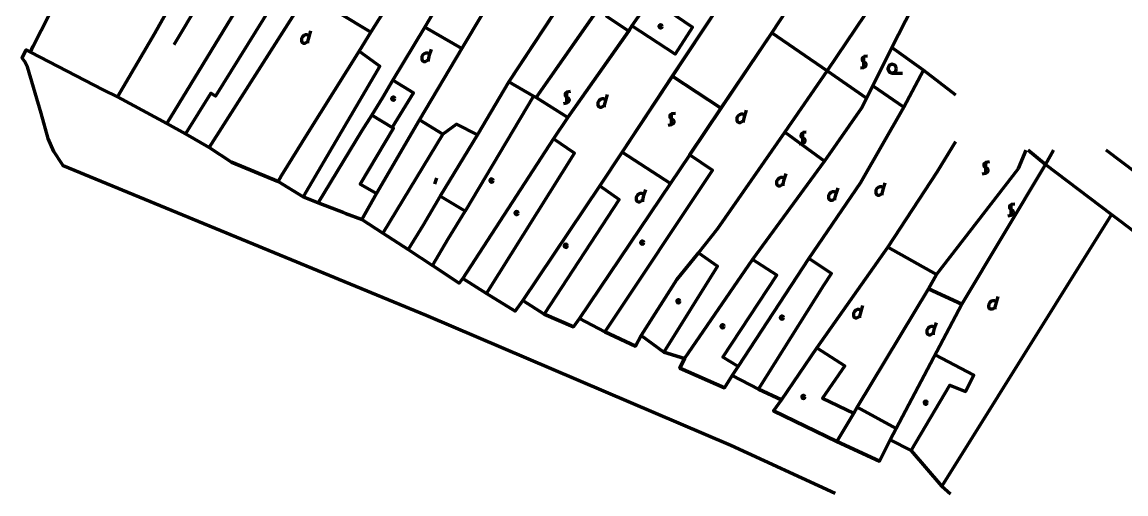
# Model space of a CAD drawing. Header units: millimetres. Extents: x 462666 to 1244237, y 2328025 to 3795663.
# Drawn here: x 462666 to 696087, y 3214955 to 3314679 of the extents above; entities that cross this region are included whole.
import ezdxf

# ---------------------------------------------------------------- set-up
doc = ezdxf.new("R2010")
doc.units = ezdxf.units.MM
doc.layers.add('P', color=250, linetype='Continuous', lineweight=100)

msp = doc.modelspace()

# ---------------------------------------------------------------- linework, layer by layer
at = {"layer": 'P', "color": 2, "linetype": 'Continuous'}
for p, q in [((565565.3, 3302025.9), (591409.3, 3341261.5)), ((591409.3, 3341261.5), (565565.3, 3302025.9)), ((571365.3, 3298759), (601336.7, 3341587.1)), ((601336.7, 3341587.1), (571365.3, 3298759)), ((571365.4, 3298758.9), (601336.8, 3341587)), ((601336.8, 3341587), (571365.4, 3298758.9)), ((591600.6, 3313908.5), (595608, 3319631.2)), ((595608, 3319631.2), (591600.6, 3313908.5)), ((600163.6, 3303240.1), (609971.4, 3318066.4)), ((609971.4, 3318066.4), (600163.6, 3303240.1)), ((578012.7, 3294469.7), (590910.3, 3312782)), ((590910.3, 3312782), (578012.7, 3294469.7)), ((590910.3, 3312782), (591600.6, 3313908.5)), ((591600.6, 3313908.5), (590910.3, 3312782)), ((621186.6, 3312386.1), (610447.9, 3296452.9)), ((610447.9, 3296452.9), (621186.6, 3312386.1)), ((589535.5, 3287176.8), (600163.6, 3303240.1)), ((600163.6, 3303240.1), (589535.5, 3287176.8)), ((610447.9, 3296452.9), (600163.6, 3303240.1)), ((600163.6, 3303240.1), (610447.9, 3296452.9)), ((610447.9, 3296452.9), (603829.4, 3286612.3)), ((603829.4, 3286612.3), (610447.9, 3296452.9))]:
    msp.add_line(p, q, dxfattribs=at)
at = {"layer": 'P', "color": 252, "linetype": 'Continuous'}
for points in [[(668150.9, 3356354.5), (665416.1, 3352204.9), (659313.9, 3343724.8), (648958.3, 3328282.9), (632928.5, 3304377.7), (621236.6, 3312410.1), (639385.4, 3340196.3), (665147.3, 3377294), (676351.2, 3368258.6), (672963.7, 3363657)], [(601368.4, 3341600), (571395.2, 3298750.2), (570838, 3299013), (565602.1, 3302031), (591428.7, 3341268.7), (601353.7, 3356079.6), (607776.5, 3352051.7), (608778.5, 3351303.1), (601999.7, 3341225.1), (601368.4, 3341600)], [(555636.8, 3309069.9), (560172.1, 3316663.2), (579287.4, 3348670.2), (591428.7, 3341268.7), (565602.1, 3302031), (558948.9, 3290817.3), (554510.1, 3293087.5), (551635.3, 3290977.7), (546715.8, 3293994.4), (555636.8, 3309069.9)], [(639385.4, 3340196.3), (621236.6, 3312410.1), (610488, 3296467.4), (600205.4, 3303265.6), (610000.1, 3318077), (629231.4, 3346603.2), (639385.4, 3340196.3)], [(518463.7, 3334571.6), (512673.2, 3324973.5), (510293.7, 3321112.2), (493261.1, 3293209.7), (488953.1, 3295591.1), (482862.2, 3298873.1), (490715.7, 3312333.9), (495552.9, 3320931), (495815.5, 3321432.4), (497802.7, 3324923.1), (507006.5, 3340872.2), (518463.7, 3334571.6)], [(599363.9, 3324876.7), (595638.7, 3319643.7), (591632.3, 3313909.4), (590939, 3312776.9), (578059.1, 3294479.4), (571395.2, 3298750.2), (601368.4, 3341600), (601999.7, 3341225.1), (607715.3, 3337200.2), (599363.9, 3324876.7)], [(529316.5, 3330655.8), (502229.6, 3288184.9), (497235.1, 3291071.6), (493261.1, 3293209.7), (510293.7, 3321112.2), (512673.2, 3324973.5), (518463.7, 3334571.6), (519737.4, 3336557.8), (529316.5, 3330655.8)], [(536425.7, 3312517.7), (522966.2, 3320687.7), (529316.5, 3330655.8), (531527, 3334145.6), (544856.2, 3325976.1), (536425.7, 3312517.7)], [(481795.1, 3328971.9), (495552.9, 3320931), (490715.7, 3312333.9), (482862.2, 3298873.1), (479797.6, 3300393.3), (464475.9, 3308310.4), (465039.4, 3309555), (471719.5, 3322778.7), (476373.6, 3332120.9), (481795.1, 3328971.9)], [(660016.9, 3299319.5), (653289.9, 3304535.7), (646572.3, 3309309.3), (650905.9, 3317666.5), (655493.3, 3324384.8), (660156.2, 3330803.7)], [(655493.3, 3324384.8), (650905.9, 3317666.5), (646572.3, 3309309.3), (642537.5, 3301211.4), (641223.9, 3298592.7), (632928.5, 3304377.7), (648958.3, 3328282.9), (655493.3, 3324384.8)], [(536614.2, 3295041), (534515.8, 3291662.4), (525296.5, 3276476.4), (522100.5, 3277718), (516828.4, 3280996.6), (517503.5, 3282240.8), (523161.6, 3291337), (533915.3, 3308526.7), (536425.7, 3312517.7), (544856.2, 3325976.1), (552449.5, 3321440.9), (547857.4, 3313587.3), (541055.3, 3302374.1), (538862.4, 3298642.3), (536614.2, 3295041)], [(566965.6, 3253561.8), (560858.1, 3257327.8), (555883.2, 3260475), (575044.2, 3290006.5), (578059.1, 3294479.4), (590939, 3312776.9), (591632.3, 3313909.4), (595638.7, 3319643.7), (599363.9, 3324876.7), (610000.1, 3318077), (589586.6, 3287192.1), (584811.5, 3280102.3), (568538.2, 3255807.3), (566965.6, 3253561.8)], [(533915.3, 3308526.7), (523161.6, 3291337), (517503.5, 3282240.8), (516828.4, 3280996.6), (506962.5, 3285038.7), (502229.6, 3288184.9), (522966.2, 3320687.7), (536425.7, 3312517.7), (533915.3, 3308526.7)], [(560172.1, 3316663.2), (555636.8, 3309069.9), (547857.4, 3313587.3), (552449.5, 3321440.9), (560172.1, 3316663.2)], [(523375.3, 3311585.1), (523752.7, 3312830.5)], [(555636.8, 3309069.9), (546715.8, 3293994.4), (537643.7, 3278416.9), (534171.7, 3280422.7), (541218.3, 3292267.6), (540958.2, 3292380.3), (545418, 3299732), (541055.3, 3302374.1), (547857.4, 3313587.3), (555636.8, 3309069.9)], [(603877.7, 3286630.7), (610488, 3296467.4), (621236.6, 3312410.1), (632928.5, 3304377.7), (623960.4, 3291424), (609750.2, 3270991.7), (605672, 3265890.4), (601145, 3260288.4), (593614.5, 3248464.1), (592414.1, 3246217.1), (585875.4, 3249240.5), (580564.1, 3252016.8), (599795.4, 3280543), (603877.7, 3286630.7)], [(598052.6, 3313771.2), (597941.9, 3314013.6), (597700.4, 3314107.7), (597439.4, 3314015.7), (597326.8, 3313774.2), (597437.4, 3313531.8), (597697.5, 3313419.1), (597939.9, 3313529.8), (598052.6, 3313771.2)], [(523109.1, 3310209), (523110.7, 3310581.2), (523375.3, 3311585.1), (523246.1, 3311827.6), (522986.1, 3311959), (522613.8, 3311960.5), (522241.1, 3311831.7), (521979.5, 3311590.9), (521736.1, 3311219.7), (521734, 3310717.2), (521862.7, 3310344.4), (522104.1, 3310213.1), (522495, 3310211.5), (522737.4, 3310340.8), (523110.7, 3310581.2)], [(634626.2, 3215055.5), (612557.7, 3225159.3), (548108.6, 3252634.5), (471356.2, 3284310.7), (471115.8, 3284684), (469377.2, 3287315.3), (468197.4, 3290056), (466674.9, 3295440.9), (463830.4, 3305204.9), (463202.7, 3306435.9), (462665.5, 3307070.9), (463528.9, 3308816.8), (464475.9, 3308310.4), (479797.6, 3300393.3), (482862.2, 3298873.1), (488953.1, 3295591.1), (493261.1, 3293209.7), (497235.1, 3291071.6), (502229.6, 3288184.9), (506962.5, 3285038.7), (516828.4, 3280996.6), (522100.5, 3277718), (525296.5, 3276476.4), (530648.1, 3274444.4), (531038, 3274200.8), (534513.1, 3272939.5), (538986.4, 3270036.4), (544295.3, 3266645.9), (549455.2, 3263256), (555116, 3259473.2), (555883.2, 3260475), (560858.1, 3257327.8), (566965.6, 3253561.8), (568538.2, 3255807.3), (573086.1, 3252922.4), (579254, 3250254.2), (580564.1, 3252016.8), (585875.4, 3249240.5), (592414.1, 3246217.1), (593614.5, 3248464.1), (598401.7, 3244945.5), (602769.6, 3243550.3), (601756.3, 3241544.4), (611230.9, 3237392.3), (612823.7, 3240009.9), (618413.7, 3237120.7), (623224.7, 3234849), (621595.8, 3232492), (634987.9, 3226053.2), (643960.1, 3221903.1), (646230.5, 3226397.7), (650706.5, 3224127.3), (657170.8, 3216600.3), (659025.1, 3214954.9)], [(548572, 3306363.2), (548573.6, 3306735.4), (548819.7, 3307739.4), (548709, 3307981.8), (548449, 3308113.2), (548076.8, 3308114.7), (547704, 3307985.9), (547442.4, 3307745.1), (547199, 3307373.9), (547196.9, 3306871.4), (547325.6, 3306480), (547567, 3306367.3), (547939.3, 3306365.8), (548200.3, 3306476.4), (548573.6, 3306735.4)], [(548819.7, 3307739.4), (549215.6, 3308984.7)], [(646572.3, 3309309.3), (653289.9, 3304535.7), (649144.4, 3296680.3), (642537.5, 3301211.4), (646572.3, 3309309.3)], [(640683.1, 3307360.8), (640309.7, 3307083.1), (640289.1, 3306599.3), (640641.4, 3306281.5)], [(640673.3, 3304978.6), (640683.5, 3307453.8)], [(640673.7, 3305071.6), (641028.2, 3305293.5), (641178.7, 3305683.7), (641031.3, 3306056.6), (640678.6, 3306281.3)], [(641427.9, 3307450.8), (640683.2, 3307379.4)], [(647595.9, 3304801.2), (647338.1, 3305472.2), (646669.3, 3305754.1), (646016.8, 3305477.7), (645753.4, 3304808.7), (646011.3, 3304156.3), (646661.6, 3303893.1), (647332.7, 3304150.8), (647595.9, 3304801.2)], [(610488, 3296467.4), (603877.7, 3286630.7), (599795.4, 3280543), (589586.6, 3287192.1), (600205.4, 3303265.6), (610488, 3296467.4)], [(660016.9, 3289352.6), (656197.7, 3283046.4), (645709.7, 3267102.6), (630751.6, 3245817.2), (623224.7, 3234849), (618413.7, 3237120.7), (612823.7, 3240009.9), (614059.7, 3241884.6), (629024, 3264677.5), (639959.2, 3280731.1), (649144.4, 3296680.3), (653289.9, 3304535.7), (660016.9, 3299319.5)], [(641223.9, 3298592.7), (640154.3, 3296475.4), (632347.3, 3285266.4), (623960.4, 3291424), (632928.5, 3304377.7), (641223.9, 3298592.7)], [(639928.8, 3304981.6), (640673.7, 3305071.6)], [(646661.6, 3303893.1), (648857.7, 3303884)], [(545418, 3299732), (540958.2, 3292380.3), (536614.2, 3295041), (538862.4, 3298642.3), (541055.3, 3302374.1), (545418, 3299732)], [(565602.1, 3302031), (570838, 3299013), (571395.2, 3298750.2), (578059.1, 3294479.4), (575044.2, 3290006.5), (555883.2, 3260475), (555116, 3259473.2), (549455.2, 3263256), (552791.1, 3268862.8), (556370, 3274710.6), (551078.7, 3277859.1), (558948.9, 3290817.3), (565602.1, 3302031)], [(642537.5, 3301211.4), (649144.4, 3296680.3), (639959.2, 3280731.1), (629024, 3264677.5), (614059.7, 3241884.6), (612823.7, 3240009.9), (611230.9, 3237392.3), (601756.3, 3241544.4), (602769.6, 3243550.3), (617093.4, 3264466.1), (632347.3, 3285266.4), (640154.3, 3296475.4), (642537.5, 3301211.4)], [(541523.3, 3298519.7), (541431.1, 3298743.4), (541189.7, 3298856.1), (540928.6, 3298745.5), (540816.1, 3298522.6), (540926.7, 3298261.6), (541186.8, 3298167.5), (541429.1, 3298259.5), (541523.3, 3298519.7)], [(577895.2, 3299877.3), (577521.8, 3299599.7), (577501.2, 3299115.9), (577834.9, 3298798.1)], [(577885.4, 3297495.1), (577895.7, 3299989)], [(577885.8, 3297588.1), (578240.3, 3297810), (578390.8, 3298200.2), (578243.4, 3298573.1), (577890.8, 3298797.9)], [(578640.1, 3299985.9), (577895.3, 3299895.9)], [(585810.5, 3296699.4), (585812.1, 3297090.2), (586076.7, 3298075.5), (585947.5, 3298336.6), (585687.4, 3298449.3), (585315.2, 3298450.9), (584942.5, 3298340.7), (584680.9, 3298081.3), (584437.4, 3297710), (584435.3, 3297207.5), (584564.1, 3296834.8), (584805.5, 3296703.5), (585196.3, 3296701.9), (585438.8, 3296831.2), (585812.1, 3297090.2)], [(586076.7, 3298075.5), (586454.1, 3299339.5)], [(577140.9, 3297498.2), (577885.8, 3297588.1)], [(615469.1, 3294846.3), (615865.1, 3296091.6)], [(540958.2, 3292380.3), (541218.3, 3292267.6), (534171.7, 3280422.7), (537643.7, 3278416.9), (534513.1, 3272939.5), (531038, 3274200.8), (530648.1, 3274444.4), (525296.5, 3276476.4), (534515.8, 3291662.4), (536614.2, 3295041), (540958.2, 3292380.3)], [(544295.3, 3266645.9), (538986.4, 3270036.4), (534513.1, 3272939.5), (537643.7, 3278416.9), (546715.8, 3293994.4), (551635.3, 3290977.7), (554510.1, 3293087.5), (558948.9, 3290817.3), (551078.7, 3277859.1), (547480.2, 3271750.8), (544295.3, 3266645.9)], [(600042.2, 3295282.1), (599668.9, 3295004.5), (599648.3, 3294520.7), (600000.6, 3294202.8)], [(600013.8, 3292900), (600024.1, 3295393.8)], [(600014.3, 3293011.6), (600387.3, 3293214.8), (600537.8, 3293605), (600390.5, 3293977.9), (600037.8, 3294202.7)], [(600805.7, 3295390.6), (600023.7, 3295300.8)], [(615221.5, 3293470.1), (615223.1, 3293842.3), (615469.1, 3294846.3), (615339.9, 3295088.8), (615098.5, 3295220), (614726.2, 3295221.6), (614353.5, 3295092.8), (614091.9, 3294852), (613829.8, 3294480.8), (613827.8, 3293978.3), (613956.4, 3293587), (614216.5, 3293474.2), (614588.7, 3293472.7), (614831.2, 3293583.4), (615223.1, 3293842.3)], [(598401.7, 3244945.5), (593614.5, 3248464.1), (601145, 3260288.4), (605672, 3265890.4), (609750.2, 3270991.7), (623960.4, 3291424), (632347.3, 3285266.4), (617093.4, 3264466.1), (602769.6, 3243550.3), (598401.7, 3244945.5)], [(599288, 3292903), (600014.3, 3293011.6)], [(627756.5, 3291296.7), (627383.2, 3291019.1), (627362.6, 3290553.9), (627696.2, 3290217.5)], [(627746.7, 3288914.5), (627757, 3291408.4)], [(628501.4, 3291405.3), (627756.6, 3291315.3)], [(627002.3, 3288917.6), (627747.2, 3289026.2)], [(627747.2, 3289026.2), (628101.6, 3289229.5), (628252.1, 3289619.7), (628104.8, 3290011.1), (627752.1, 3290217.3)], [(656052.3, 3261309.1), (645709.7, 3267102.6), (656197.7, 3283046.4), (660016.9, 3289352.6)], [(580564.1, 3252016.8), (579254, 3250254.2), (573086.1, 3252922.4), (568538.2, 3255807.3), (584811.5, 3280102.3), (589586.6, 3287192.1), (599795.4, 3280543), (580564.1, 3252016.8)], [(675392, 3287582.2), (679077.2, 3284571.3), (661405.1, 3255052.3), (654346.3, 3258319.7), (656052.3, 3261309.1), (673378.6, 3283720)], [(673378.6, 3283720), (674962.9, 3287582.2)], [(680766.5, 3287582.2), (679077.2, 3284571.3), (675392, 3287582.2)], [(709560.2, 3261479.4), (694995.9, 3272520), (693010.8, 3274035.7), (679077.2, 3284571.3), (680766.5, 3287582.2)], [(705478.6, 3287582.2), (704844, 3286717), (702673.1, 3288345.2), (698536.5, 3282630), (691935.8, 3287582.2)], [(650706.5, 3224127.3), (646230.5, 3226397.7), (647487.2, 3228756.1), (661405.1, 3255052.3), (679077.2, 3284571.3), (693010.8, 3274035.7), (657170.8, 3216600.3), (650706.5, 3224127.3)], [(666460.6, 3285014.1), (666068.6, 3284736.6), (666048.1, 3284271.4), (666400.4, 3283953.5)], [(666432.2, 3282632), (666442.4, 3285125.9)], [(667205.5, 3285122.7), (666442.1, 3285032.8)], [(623844.7, 3281430.3), (624222.2, 3282694.3)], [(665706.3, 3282635), (666432.6, 3282743.7)], [(666432.6, 3282743.7), (666805.7, 3282946.8), (666937.6, 3283337.1), (666808.9, 3283728.5), (666456.2, 3283953.3)], [(549972.9, 3280487.8), (550350.3, 3281751.8)], [(562315.1, 3281200), (562223, 3281442.3), (561962.8, 3281536.5), (561720.5, 3281444.4), (561607.9, 3281202.9), (561718.4, 3280941.9), (561960, 3280847.9), (562220.9, 3280939.8), (562315.1, 3281200)], [(623597.1, 3280054.1), (623598.7, 3280444.9), (623844.7, 3281430.3), (623715.5, 3281691.4), (623474.1, 3281822.7), (623083.3, 3281824.3), (622729.1, 3281695.5), (622467.5, 3281436), (622205.4, 3281064.8), (622203.4, 3280562.3), (622332.1, 3280189.6), (622573.5, 3280058.3), (622964.3, 3280056.7), (623206.8, 3280186), (623598.7, 3280444.9)], [(634831.5, 3278407.2), (635208.9, 3279652.6)], [(644563.9, 3278106.5), (644565.5, 3278478.8), (644830.2, 3279482.7), (644700.9, 3279725.2), (644459.5, 3279856.4), (644068.6, 3279858), (643714.5, 3279729.2), (643434.3, 3279488.4), (643190.9, 3279117.2), (643188.8, 3278614.7), (643317.5, 3278242), (643558.9, 3278110.7), (643949.8, 3278109.1), (644192.3, 3278238.4), (644565.5, 3278478.8)], [(644830.2, 3279482.7), (645207.5, 3280728.1)], [(593917, 3276696.1), (593918.5, 3277068.3), (594164.6, 3278072.3), (594035.3, 3278314.8), (593793.9, 3278446.1), (593403.1, 3278447.7), (593048.9, 3278318.9), (592787.4, 3278078), (592525.3, 3277706.9), (592523.2, 3277204.4), (592651.9, 3276813), (592912, 3276700.3), (593284.2, 3276698.7), (593526.6, 3276809.4), (593918.5, 3277068.3)], [(594164.6, 3278072.3), (594560.6, 3279317.6)], [(634565.3, 3277031.1), (634566.8, 3277403.3), (634831.5, 3278407.2), (634702.2, 3278649.7), (634442.2, 3278781), (634070, 3278782.6), (633697.2, 3278653.8), (633435.7, 3278413), (633192.2, 3278041.7), (633190.1, 3277539.3), (633318.8, 3277147.9), (633560.3, 3277035.2), (633951.1, 3277033.6), (634193.5, 3277144.3), (634566.8, 3277403.3)], [(671858.5, 3276132.9), (671466.5, 3275855.4), (671445.9, 3275371.6), (671798.2, 3275053.7)], [(671830, 3273732.2), (671840.2, 3276226.1)], [(671830.4, 3273843.9), (672184.9, 3274065.7), (672335.4, 3274456), (672188.1, 3274828.8), (671854, 3275053.5)], [(672603.3, 3276222.9), (671839.9, 3276151.6)], [(567590.9, 3274310.7), (567480.2, 3274553.1), (567238.7, 3274647.2), (566996.3, 3274555.1), (566883.7, 3274313.6), (566994.3, 3274052.6), (567235.8, 3273958.6), (567478.1, 3274050.6), (567590.9, 3274310.7)], [(671085.5, 3273735.3), (671830.4, 3273843.9)], [(594160.6, 3268078.1), (594050, 3268320.5), (593808.4, 3268414.6), (593566.1, 3268322.5), (593453.4, 3268081), (593564, 3267820), (593805.6, 3267726), (594047.9, 3267818), (594160.6, 3268078.1)], [(577984.7, 3267400.3), (577874, 3267642.7), (577632.5, 3267736.8), (577390.1, 3267644.7), (577277.5, 3267403.3), (577388.1, 3267142.2), (577629.6, 3267048.2), (577871.9, 3267140.2), (577984.7, 3267400.3)], [(656052.3, 3261309.1), (654346.3, 3258319.7), (639261.1, 3233294), (638567.3, 3232031.3), (634987.9, 3226053.2), (621595.8, 3232492), (623224.7, 3234849), (630751.6, 3245817.2), (645709.7, 3267102.6), (656052.3, 3261309.1)], [(661405.1, 3255052.3), (647487.2, 3228756.1), (646230.5, 3226397.7), (643960.1, 3221903.1), (634987.9, 3226053.2), (638567.3, 3232031.3), (639261.1, 3233294), (654346.3, 3258319.7), (661405.1, 3255052.3)], [(668702.2, 3255413), (669079.6, 3256658.4)], [(601795.9, 3255670.2), (601685.3, 3255912.6), (601443.8, 3256025.2), (601201.4, 3255914.6), (601088.7, 3255673.1), (601199.4, 3255430.7), (601440.9, 3255336.6), (601683.3, 3255428.7), (601795.9, 3255670.2)], [(639841.3, 3252144.7), (639842.9, 3252517), (640089, 3253521), (639959.8, 3253782), (639699.7, 3253913.4), (639327.5, 3253914.9), (638954.8, 3253786.2), (638693.1, 3253526.7), (638449.7, 3253155.5), (638447.6, 3252653), (638576.3, 3252280.2), (638836.4, 3252148.9), (639208.6, 3252147.4), (639451.1, 3252276.6), (639842.9, 3252517)], [(640089, 3253521), (640466.3, 3254766.3)], [(668436, 3254036.9), (668437.5, 3254409.1), (668702.2, 3255413), (668572.9, 3255655.5), (668331.5, 3255786.8), (667940.7, 3255788.4), (667586.6, 3255659.6), (667306.4, 3255418.8), (667062.9, 3255047.6), (667060.8, 3254545.1), (667189.5, 3254153.7), (667431, 3254041), (667821.8, 3254039.4), (668064.2, 3254150.1), (668437.5, 3254409.1)], [(623705.7, 3252211.2), (623595, 3252453.6), (623353.5, 3252566.3), (623092.5, 3252455.7), (622998.5, 3252214.2), (623090.5, 3251971.8), (623350.7, 3251877.7), (623593, 3251969.8), (623705.7, 3252211.2)], [(611135.6, 3250383.3), (611043.5, 3250625.6), (610783.4, 3250738.4), (610541, 3250627.7), (610428.4, 3250386.2), (610539, 3250143.8), (610780.6, 3250049.8), (611041.5, 3250141.8), (611135.6, 3250383.3)], [(655385.6, 3248581.8), (655387.3, 3248972.6), (655633.3, 3249958), (655504.1, 3250219.1), (655262.7, 3250350.3), (654871.8, 3250351.9), (654499.1, 3250223.2), (654237.4, 3249963.7), (653994, 3249592.5), (653991.9, 3249090), (654120.6, 3248717.3), (654380.7, 3248585.9), (654752.9, 3248584.4), (654995.4, 3248713.7), (655387.3, 3248972.6)], [(655633.3, 3249958), (656010.6, 3251203.4)], [(628252.2, 3235461), (628141.6, 3235703.4), (627900, 3235797.5), (627639.1, 3235705.5), (627545, 3235463.9), (627637.1, 3235221.6), (627897.2, 3235108.9), (628139.6, 3235219.5), (628252.2, 3235461)], [(654098.2, 3234237.8), (654006, 3234461.5), (653746, 3234574.3), (653503.6, 3234463.6), (653391, 3234240.7), (653501.6, 3233979.7), (653743.1, 3233885.7), (654004.1, 3233977.6), (654098.2, 3234237.8)]]:
    msp.add_lwpolyline(points, dxfattribs=at)
at = {"layer": 'P', "color": 2, "linetype": 'Continuous', "flags": 128}
msp.add_lwpolyline([(639367.8, 3340174.7), (621186.6, 3312386.1), (610447.9, 3296452.9), (600163.6, 3303240.1), (609971.4, 3318066.4), (629211.5, 3346591), (639367.8, 3340174.7)], dxfattribs=at)
at = {"layer": 'P', "color": 1, "linetype": 'Continuous'}
for points in [[(494818.9, 3309934.8), (500178.7, 3318901.9), (502184.5, 3322392.5), (497802.7, 3324923.1)], [(595638.7, 3319643.7), (590794.2, 3322790.4), (586280.6, 3315941.4), (590939, 3312776.9)], [(510293.7, 3321112.2), (513468, 3319107.7), (515286.7, 3317853.2), (503577.1, 3299029.7), (502593.3, 3299666.5), (497235.1, 3291071.6)], [(595638.7, 3319643.7), (604435.6, 3313614.7), (600801.4, 3307878.8), (591632.3, 3313909.4)], [(533915.3, 3308526.7), (538331.8, 3305381.8), (522100.5, 3277718)], [(570838, 3299013), (556370, 3274710.6)], [(551635.3, 3290977.7), (538986.4, 3270036.4)], [(560858.1, 3257327.8), (579461.3, 3286991.9), (575044.2, 3290006.5)], [(603877.7, 3286630.7), (608666, 3283372.6), (585875.4, 3249240.5)], [(584811.5, 3280102.3), (588912.6, 3277200.6), (573086.1, 3252922.4)], [(605672, 3265890.4), (609717.8, 3263119.2), (598401.7, 3244945.5)], [(614059.7, 3241884.6), (610829.6, 3243889.3), (622253.9, 3261206.5), (617093.4, 3264466.1)], [(618413.7, 3237120.7), (632183.3, 3259043.8), (633812.8, 3261531), (629024, 3264677.5)], [(630751.6, 3245817.2), (636617.2, 3242033.5), (631898.9, 3235185.4), (638567.3, 3232031.3)], [(650706.5, 3224127.3), (658822.1, 3237940.6), (662185.1, 3236568.1), (663893.1, 3240060), (655721.8, 3244337)], [(647487.2, 3228756.1), (639261.1, 3233294)]]:
    msp.add_lwpolyline(points, dxfattribs=at)

doc.saveas('drawing.dxf')
